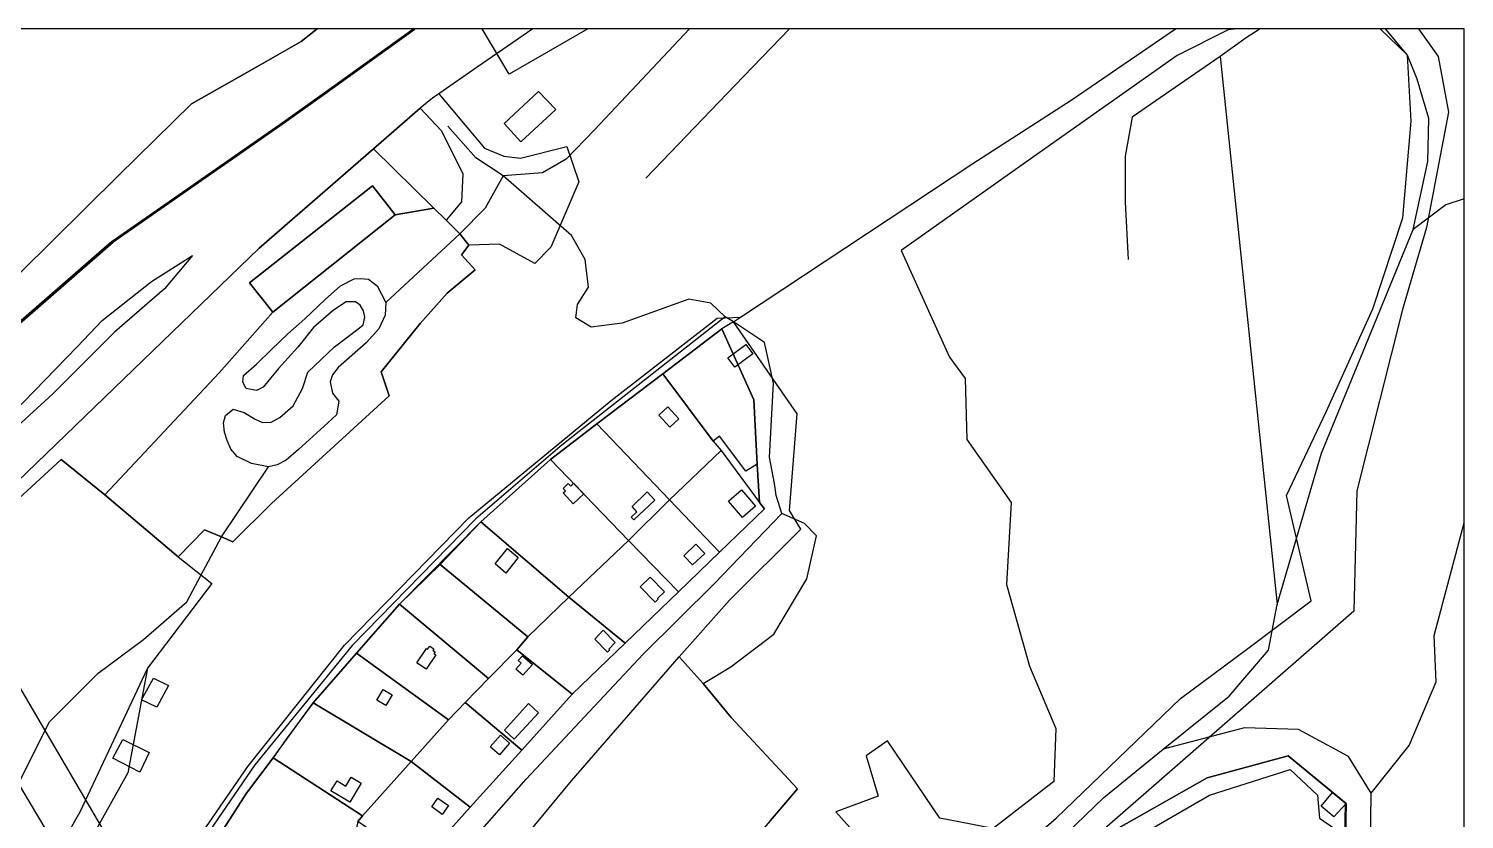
# Model space of a CAD drawing. Header units: millimetres. Extents: x 2635158 to 2636580, y 5834609 to 5836244.
# Drawn here: x 2636179.1 to 2636575.4, y 5836016.4 to 5836234.6 of the extents above; entities that cross this region are included whole.
import ezdxf

# ---------------------------------------------------------------- set-up
doc = ezdxf.new("R2010")
doc.units = ezdxf.units.MM
for name, color, linetype in [('IRT_OpenStreetMap_Vector geometry_barrier_fence', 90, 'Continuous'), ('IRT_OpenStreetMap_Vector geometry_barrier_wall', 90, 'Continuous'), ('IRT_OpenStreetMap_Vector geometry_boundary_administrative', 100, 'Continuous'), ('IRT_OpenStreetMap_Vector geometry_building_commercial', 10, 'Continuous'), ('IRT_OpenStreetMap_Vector geometry_building_industrial', 10, 'Continuous'), ('IRT_OpenStreetMap_Vector geometry_building_shed', 10, 'Continuous'), ('IRT_OpenStreetMap_Vector geometry_building_yes', 10, 'Continuous'), ('IRT_OpenStreetMap_Vector geometry_highway_path', 220, 'Continuous'), ('IRT_OpenStreetMap_Vector geometry_highway_raceway', 220, 'Continuous'), ('IRT_OpenStreetMap_Vector geometry_highway_service', 220, 'Continuous'), ('IRT_OpenStreetMap_Vector geometry_highway_track', 220, 'Continuous'), ('IRT_OpenStreetMap_Vector geometry_highway_unclassified', 220, 'Continuous'), ('IRT_OpenStreetMap_Vector geometry_landuse_allotments', 60, 'Continuous'), ('IRT_OpenStreetMap_Vector geometry_landuse_commercial', 60, 'Continuous'), ('IRT_OpenStreetMap_Vector geometry_landuse_grass', 60, 'Continuous'), ('IRT_OpenStreetMap_Vector geometry_natural_cliff', 72, 'Continuous'), ('IRT_OpenStreetMap_Vector geometry_natural_grassland', 72, 'Continuous'), ('IRT_OpenStreetMap_Vector geometry_natural_scrub', 72, 'Continuous'), ('IRT_OpenStreetMap_Vector geometry_power_line', 154, 'Continuous'), ('IRT_OpenStreetMap_Vector geometry_power_minor_line', 154, 'Continuous'), ('IRT_OpenStreetMap_Vector geometry_unknown', 7, 'Continuous')]:
    doc.layers.add(name, color=color, linetype=linetype)
doc.layers.add('IRT_OpenStreetMap_Vector geometry_highway_footway', color=220, linetype='Continuous', lineweight=30)
doc.layers.add('IRT_OpenStreetMap_Vector geometry_waterway_river', color=130, linetype='Continuous', lineweight=60)

msp = doc.modelspace()

# ---------------------------------------------------------------- linework, layer by layer
msp.add_lwpolyline([(2635161.27, 5834613.55), (2636575.35, 5834613.55), (2636575.35, 5836234.65), (2635161.27, 5836234.65)], close=True)
at = {"layer": 'IRT_OpenStreetMap_Vector geometry_barrier_fence'}
for points in [[(2636227.62, 5836096.36), (2636232.31, 5836094.42), (2636235.47, 5836092.97), (2636246.12, 5836103.55), (2636278.66, 5836133.31), (2636276.38, 5836139.98), (2636287.17, 5836153.31), (2636294.59, 5836161.63), (2636302.36, 5836168.08), (2636298.63, 5836172.25), (2636300.64, 5836174.93), (2636298.13, 5836178.04), (2636294.34, 5836181.83), (2636290.92, 5836185.14), (2636274.33, 5836201.53)], [(2636227.62, 5836096.36), (2636220.35, 5836088.85), (2636200.17, 5836105.95), (2636231.67, 5836139.63), (2636246.51, 5836156.44)], [(2636319.8, 5835943.03), (2636280.88, 5835933.13), (2636265.6, 5835923.14), (2636247.07, 5835911.33), (2636241.98, 5835912.93), (2636234.19, 5835927.01), (2636224.4, 5835945.25), (2636215.35, 5835961.92), (2636209.27, 5835973.11), (2636220.61, 5835992.77), (2636232.13, 5836012.59), (2636239.28, 5836023.63), (2636246.57, 5836033.35), (2636257.68, 5836048.59), (2636269.64, 5836062.28), (2636281.45, 5836075.79), (2636303.95, 5836098.49), (2636323.14, 5836115.78), (2636335.95, 5836125.54), (2636354.17, 5836139.34), (2636370.44, 5836151.78)], [(2636370.44, 5836151.78), (2636379.25, 5836132.24), (2636380.22, 5836114.49), (2636380.8, 5836103.89), (2636382.17, 5836102.13), (2636369.75, 5836090.13), (2636358.48, 5836079.25), (2636343.72, 5836065), (2636329.15, 5836050.93), (2636315.21, 5836035.48), (2636300.99, 5836019.74), (2636286.94, 5836004.05), (2636275.81, 5835986.24), (2636273.72, 5835981.32), (2636279.17, 5835977.94), (2636291.46, 5835968.27), (2636305.85, 5835958.22), (2636319.8, 5835943.03)]]:
    msp.add_lwpolyline(points, dxfattribs=at)
at = {"layer": 'IRT_OpenStreetMap_Vector geometry_barrier_wall'}
for points in [[(2636477.25, 5835797.47), (2636480.98, 5835794.3), (2636548.99, 5835874.64), (2636543.49, 5835907.22), (2636540.62, 5835909.94), (2636540.91, 5835932.67), (2636542.73, 5836020.79), (2636526.73, 5836033.94), (2636504.36, 5836027.83), (2636469.64, 5836008.21), (2636454.33, 5835989.85), (2636450.93, 5835985.76), (2636435.47, 5835967.21), (2636420.56, 5835949.32), (2636414.25, 5835954.6), (2636389.95, 5835925.49), (2636363.49, 5835893.79), (2636364.79, 5835892.71), (2636363.3, 5835889.47), (2636363.12, 5835886.05), (2636363.98, 5835883.34), (2636365.93, 5835880.68), (2636364.89, 5835879.54), (2636408.02, 5835841.98)], [(2636469.64, 5836008.21), (2636504.36, 5836027.83), (2636526.73, 5836033.94), (2636542.47, 5836021.01), (2636540.91, 5835932.67)]]:
    msp.add_lwpolyline(points, dxfattribs=at)
at = {"layer": 'IRT_OpenStreetMap_Vector geometry_boundary_administrative'}
msp.add_lwpolyline([(2636333.45, 5836234.65), (2636311.76, 5836222.12), (2636304.26, 5836234.65)], dxfattribs=at)
at = {"layer": 'IRT_OpenStreetMap_Vector geometry_building_commercial'}
msp.add_lwpolyline([(2636240.12, 5836164.49), (2636274.03, 5836191.28), (2636280.28, 5836183.31), (2636246.51, 5836156.44), (2636240.12, 5836164.49)], dxfattribs=at)
at = {"layer": 'IRT_OpenStreetMap_Vector geometry_building_industrial'}
msp.add_lwpolyline([(2636319.8, 5836217.35), (2636324.58, 5836212.32), (2636314.95, 5836203.38), (2636310.32, 5836208.45), (2636319.8, 5836217.35)], dxfattribs=at)
at = {"layer": 'IRT_OpenStreetMap_Vector geometry_building_shed'}
msp.add_lwpolyline([(2636379, 5836144.87), (2636374.05, 5836141.18), (2636372.06, 5836143.8), (2636377.05, 5836147.48), (2636379, 5836144.87)], dxfattribs=at)
at = {"layer": 'IRT_OpenStreetMap_Vector geometry_building_yes'}
for points in [[(2636353.03, 5836127.95), (2636355.53, 5836130.27), (2636358.59, 5836126.97), (2636356.08, 5836124.63), (2636353.03, 5836127.95)], [(2636329.54, 5836109.17), (2636332.37, 5836106.23), (2636329.43, 5836103.51), (2636326.66, 5836106.5), (2636327.29, 5836107.08), (2636326.63, 5836107.78), (2636328.07, 5836109.13), (2636328.73, 5836108.42), (2636329.54, 5836109.17)], [(2636372.25, 5836104.2), (2636375.85, 5836107.37), (2636379.76, 5836102.9), (2636376.17, 5836099.71), (2636372.25, 5836104.2)], [(2636345.67, 5836102.73), (2636349.81, 5836106.81), (2636351.91, 5836104.47), (2636346.15, 5836099.1), (2636345.43, 5836099.86), (2636346.96, 5836101.32), (2636345.67, 5836102.73)], [(2636359.95, 5836089.13), (2636363.25, 5836092.33), (2636365.75, 5836089.79), (2636362.37, 5836086.63), (2636359.95, 5836089.13)], [(2636307.85, 5836086.97), (2636311.29, 5836091.17), (2636314.27, 5836088.72), (2636310.8, 5836084.4), (2636307.85, 5836086.97)], [(2636347.86, 5836080.56), (2636350.63, 5836083.25), (2636354.58, 5836079.22), (2636352.67, 5836077.35), (2636352.86, 5836077.16), (2636352.01, 5836076.32), (2636347.86, 5836080.56)], [(2636335.37, 5836066.11), (2636337.71, 5836068.61), (2636341.04, 5836065.21), (2636339.27, 5836063.42), (2636339.52, 5836063.17), (2636338.9, 5836062.55), (2636335.37, 5836066.11)], [(2636290.69, 5836063.11), (2636291.32, 5836062.68), (2636290.98, 5836062.18), (2636291.48, 5836061.81), (2636288.84, 5836057.88), (2636286.29, 5836059.58), (2636288.94, 5836063.53), (2636289.22, 5836063.36), (2636289.81, 5836064.26), (2636290.95, 5836063.49), (2636290.69, 5836063.11)], [(2636314.22, 5836060.22), (2636315.45, 5836061.57), (2636318.14, 5836059.18), (2636315.49, 5836056.17), (2636313.59, 5836057.89), (2636315.06, 5836059.48), (2636314.22, 5836060.22)], [(2636213.55, 5836055.38), (2636217.71, 5836053.32), (2636214.5, 5836047.37), (2636210.27, 5836049.4), (2636213.55, 5836055.38)], [(2636279.46, 5836050.76), (2636277.7, 5836047.81), (2636275.21, 5836049.35), (2636276.98, 5836052.25), (2636279.46, 5836050.76)], [(2636310.41, 5836041.04), (2636317.08, 5836048.35), (2636319.82, 5836045.85), (2636313.15, 5836038.55), (2636310.41, 5836041.04)], [(2636212.38, 5836034.87), (2636209.79, 5836029.43), (2636202.35, 5836033.3), (2636205.14, 5836038.44), (2636212.38, 5836034.87)], [(2636311.86, 5836037.4), (2636309.12, 5836034.22), (2636306.51, 5836036.47), (2636309.31, 5836039.64), (2636311.86, 5836037.4)], [(2636270.89, 5836026.4), (2636267.76, 5836021.18), (2636262.54, 5836024.27), (2636264.25, 5836027.06), (2636266.69, 5836025.57), (2636268.16, 5836028.04), (2636270.89, 5836026.4)], [(2636292.07, 5836022.25), (2636295.04, 5836020.19), (2636293.29, 5836017.76), (2636290.38, 5836019.88), (2636292.07, 5836022.25)], [(2636538.94, 5836023.78), (2636542.73, 5836020.79), (2636539.34, 5836017.06), (2636535.81, 5836020.03), (2636538.94, 5836023.78)]]:
    msp.add_lwpolyline(points, dxfattribs=at)
at = {"layer": 'IRT_OpenStreetMap_Vector geometry_highway_footway'}
msp.add_lwpolyline([(2636475.57, 5836006.09), (2636504.99, 5836023.04), (2636527.26, 5836030.2), (2636534.81, 5836023.04), (2636535.43, 5836016.77), (2636539.27, 5836014.11), (2636536.92, 5835923.11)], dxfattribs=at)
at = {"layer": 'IRT_OpenStreetMap_Vector geometry_highway_path'}
for points in [[(2636371.37, 5836155.14), (2636367.42, 5836158.88), (2636361.3, 5836159.99), (2636342.89, 5836153.34), (2636334.35, 5836152.25), (2636330.17, 5836154.88), (2636330.57, 5836158.52), (2636333.66, 5836163.3), (2636332.73, 5836170.95), (2636328.93, 5836177.59), (2636310.07, 5836194.06)], [(2636575.35, 5836187.7), (2636570.25, 5836186.08), (2636561.21, 5836179.23)], [(2636386.99, 5836100.79), (2636385.41, 5836105.84), (2636385.28, 5836107.21), (2636384.94, 5836109.1), (2636383.64, 5836116.41), (2636384.73, 5836136.77), (2636382.17, 5836147.99), (2636373.67, 5836153.78), (2636371.37, 5836155.14)], [(2636564.24, 5835690.21), (2636565.3, 5835721.65), (2636561.6, 5835747.41), (2636557.77, 5835779.35), (2636553.38, 5835795.85), (2636542.61, 5835813.64), (2636542.49, 5835829.59), (2636546.44, 5835855.26), (2636552.65, 5835879.67), (2636548.21, 5835901.33), (2636548.33, 5835920.1), (2636549.61, 5836023.66), (2636560.11, 5836036.77), (2636567.55, 5836054.33), (2636567.06, 5836067.12), (2636575.35, 5836098.28)], [(2636549.61, 5836023.66), (2636543.38, 5836033.76), (2636529.6, 5836041.22), (2636514.72, 5836041.69), (2636492.26, 5836035.76)]]:
    msp.add_lwpolyline(points, dxfattribs=at)
at = {"layer": 'IRT_OpenStreetMap_Vector geometry_highway_raceway'}
for points in [[(2636280.28, 5836183.31), (2636290.92, 5836185.14), (2636294.34, 5836181.83), (2636298.13, 5836178.04), (2636300.64, 5836174.93), (2636298.63, 5836172.25), (2636302.36, 5836168.08), (2636294.59, 5836161.63), (2636287.17, 5836153.31), (2636276.38, 5836139.98), (2636278.66, 5836133.31), (2636246.12, 5836103.55), (2636235.47, 5836092.97), (2636232.31, 5836094.42), (2636227.62, 5836096.36), (2636220.35, 5836088.85), (2636200.17, 5836105.95), (2636231.67, 5836139.63), (2636246.51, 5836156.44), (2636280.28, 5836183.31)], [(2636236.69, 5836116.58), (2636234.97, 5836118.56), (2636233.89, 5836120.97), (2636233.2, 5836123.32), (2636232.92, 5836125.84), (2636233.46, 5836127.93), (2636235.54, 5836129.59), (2636238.62, 5836128.71), (2636241.61, 5836126.85), (2636243.71, 5836125.97), (2636246.05, 5836126.04), (2636248.42, 5836127.31), (2636252.09, 5836130.53), (2636254.66, 5836135.3), (2636256.22, 5836139.88), (2636263.54, 5836146.85), (2636270.02, 5836151.76), (2636271.47, 5836152.87), (2636271.9, 5836155.04), (2636271.54, 5836156.82), (2636270.65, 5836158.36), (2636269.29, 5836159.24), (2636266.77, 5836159.29), (2636263.3, 5836156.95), (2636257.77, 5836152.18), (2636253.4, 5836146.74), (2636248.07, 5836140.86), (2636243.83, 5836135.72), (2636242.05, 5836134.83), (2636239.18, 5836135.31), (2636238.23, 5836137.1), (2636238.45, 5836138.88), (2636242.02, 5836142.07), (2636246.11, 5836146.13), (2636250.68, 5836150.4), (2636255.31, 5836154.54), (2636260.98, 5836159.89), (2636265.22, 5836163.68), (2636268.98, 5836165.57), (2636270.7, 5836165.73), (2636272.91, 5836165.52), (2636275.31, 5836163.7), (2636277.67, 5836159.04), (2636277.49, 5836155.61), (2636275.74, 5836151.83), (2636272.31, 5836147.98), (2636264.56, 5836141.12), (2636262.94, 5836139.09), (2636262.38, 5836137.18), (2636262.96, 5836134.06), (2636264.74, 5836131.88), (2636264.11, 5836128.03), (2636261.67, 5836125.89), (2636253.62, 5836118.46), (2636250.16, 5836115.54), (2636247.75, 5836114.29), (2636245.32, 5836113.69), (2636240.64, 5836114.59), (2636236.69, 5836116.58)], [(2636358.68, 5836061.29), (2636365.27, 5836053.87), (2636373.05, 5836044.54), (2636391.35, 5836024.79), (2636383.74, 5836016.01), (2636376.01, 5836007.09), (2636346.55, 5835971.1), (2636358.11, 5835961.51), (2636355.25, 5835957.59), (2636351.61, 5835954.86), (2636348.29, 5835952.75), (2636339.49, 5835960.38), (2636338.36, 5835960.61), (2636337.41, 5835960.12), (2636329.61, 5835950.42), (2636295.08, 5835986.12), (2636328.94, 5836027.02), (2636358.68, 5836061.29)]]:
    msp.add_lwpolyline(points, dxfattribs=at)
at = {"layer": 'IRT_OpenStreetMap_Vector geometry_highway_service'}
for points in [[(2636310.07, 5836194.06), (2636305.1, 5836185.12), (2636298.13, 5836178.04), (2636277.67, 5836159.04)], [(2636371.37, 5836155.14), (2636327.17, 5836120.39), (2636325.75, 5836119.28), (2636302.55, 5836099.33), (2636268.41, 5836064.44), (2636241.51, 5836031.45), (2636203.89, 5835976.57), (2636242.46, 5835907.28), (2636244.76, 5835903.17)], [(2636098.87, 5835967.83), (2636111.97, 5835957.47), (2636163.71, 5836004.91), (2636169.57, 5836013.1), (2636184.91, 5836043.33), (2636198.3, 5836056.77), (2636210.86, 5836066.01), (2636222.77, 5836076.47), (2636225.91, 5836082.35), (2636232.31, 5836094.42), (2636245.32, 5836113.69)], [(2636356.32, 5835899.8), (2636362.32, 5835910.21), (2636417.79, 5835959.72), (2636430.72, 5835971.65), (2636445.74, 5835984.88), (2636450.94, 5835992.13), (2636465.57, 5836012.5), (2636475.85, 5836022.47), (2636492.26, 5836035.76)]]:
    msp.add_lwpolyline(points, dxfattribs=at)
at = {"layer": 'IRT_OpenStreetMap_Vector geometry_highway_track'}
for points in [[(2636492.26, 5836035.76), (2636510.42, 5836050.45), (2636521.33, 5836063.11), (2636523.68, 5836075.72), (2636535.99, 5836117.46), (2636561.21, 5836179.23), (2636565.28, 5836198.04), (2636565.61, 5836209.91), (2636562.32, 5836220.71), (2636559.65, 5836227.36), (2636553.59, 5836234.65)], [(2636519.04, 5836234.65), (2636515.14, 5836232.12), (2636507.95, 5836226.99), (2636523.68, 5836075.72)], [(2636507.95, 5836226.99), (2636494.05, 5836217.39), (2636483.7, 5836210.22), (2636481.72, 5836199.44), (2636481.79, 5836186.76), (2636482.57, 5836170.96)], [(2636333.57, 5835923.88), (2636326.91, 5835935.87), (2636315.38, 5835954.68), (2636289.64, 5835976.21), (2636287.4, 5835982.5), (2636286.96, 5835988.17), (2636290.69, 5835998.23), (2636316.4, 5836027.5), (2636348.77, 5836062.02), (2636368.29, 5836081.39), (2636386.99, 5836100.79)], [(2636365.27, 5836053.87), (2636372.91, 5836058.47), (2636384.76, 5836067.52), (2636393.91, 5836082.77), (2636396.61, 5836094.66), (2636393.27, 5836098.04), (2636386.99, 5836100.79)]]:
    msp.add_lwpolyline(points, dxfattribs=at)
at = {"layer": 'IRT_OpenStreetMap_Vector geometry_highway_unclassified'}
for points in [[(2636361.54, 5836234.65), (2636335.27, 5836206.76), (2636327.52, 5836198.62), (2636320.94, 5836194.83), (2636310.07, 5836194.06)], [(2636310.07, 5836194.06), (2636302.51, 5836198.97), (2636294.81, 5836207.79)]]:
    msp.add_lwpolyline(points, dxfattribs=at)
at = {"layer": 'IRT_OpenStreetMap_Vector geometry_landuse_allotments'}
msp.add_lwpolyline([(2636286.94, 5836004.05), (2636300.99, 5836019.74), (2636315.21, 5836035.48), (2636329.15, 5836050.93), (2636343.72, 5836065), (2636358.48, 5836079.25), (2636369.75, 5836090.13), (2636382.17, 5836102.13), (2636380.8, 5836103.89), (2636380.22, 5836114.49), (2636379.25, 5836132.24), (2636370.44, 5836151.78), (2636354.17, 5836139.34), (2636335.95, 5836125.54), (2636323.14, 5836115.78), (2636303.95, 5836098.49), (2636281.45, 5836075.79), (2636269.64, 5836062.28), (2636257.68, 5836048.59), (2636250.18, 5836038.52), (2636246.57, 5836033.35), (2636239.28, 5836023.63), (2636232.13, 5836012.59)], dxfattribs=at)
at = {"layer": 'IRT_OpenStreetMap_Vector geometry_landuse_commercial'}
msp.add_lwpolyline([(2636128.69, 5836061.09), (2636188.08, 5836115.75), (2636200.17, 5836105.95), (2636220.35, 5836088.85), (2636229.7, 5836081.49), (2636211.96, 5836058.14), (2636193.26, 5836018.35), (2636169.8, 5835977.22)], dxfattribs=at)
at = {"layer": 'IRT_OpenStreetMap_Vector geometry_landuse_grass'}
for points in [[(2636373.67, 5836153.78), (2636370.44, 5836151.78), (2636379.25, 5836132.24), (2636380.22, 5836114.49), (2636380.8, 5836103.89), (2636382.17, 5836102.13), (2636369.75, 5836090.13), (2636358.48, 5836079.25), (2636343.72, 5836065), (2636329.15, 5836050.93), (2636315.21, 5836035.48), (2636300.99, 5836019.74), (2636286.94, 5836004.05)], [(2636295.08, 5835986.12), (2636328.94, 5836027.02), (2636358.68, 5836061.29), (2636372.57, 5836076.89), (2636392.26, 5836096.51), (2636389.08, 5836101.63), (2636391.21, 5836128.37), (2636373.67, 5836153.78)]]:
    msp.add_lwpolyline(points, dxfattribs=at)
at = {"layer": 'IRT_OpenStreetMap_Vector geometry_natural_cliff'}
msp.add_lwpolyline([(2636389.09, 5836234.65), (2636376.42, 5836221.46), (2636349.45, 5836193.38)], dxfattribs=at)
at = {"layer": 'IRT_OpenStreetMap_Vector geometry_natural_grassland'}
for points in [[(2636373.67, 5836153.78), (2636375.6, 5836155.06), (2636439.74, 5836197.46), (2636466.81, 5836214.97), (2636495.63, 5836234.65)], [(2636562.76, 5836234.65), (2636568.12, 5836226.97), (2636570.98, 5836211.58), (2636564.95, 5836179.8), (2636558.29, 5836157.18), (2636545.72, 5836107.1), (2636544.85, 5836073.83), (2636495.45, 5836030.73), (2636469.64, 5836008.21)], [(2636383.74, 5836016.01), (2636391.35, 5836024.79), (2636373.05, 5836044.54), (2636365.27, 5836053.87), (2636358.68, 5836061.29), (2636372.57, 5836076.89), (2636392.26, 5836096.51), (2636389.08, 5836101.63), (2636391.21, 5836128.37), (2636373.67, 5836153.78)]]:
    msp.add_lwpolyline(points, dxfattribs=at)
at = {"layer": 'IRT_OpenStreetMap_Vector geometry_natural_scrub'}
for points in [[(2636512.65, 5836234.65), (2636510.14, 5836234.38), (2636496.08, 5836227.27), (2636458, 5836200.35), (2636419.92, 5836173.43)], [(2636434.86, 5835992.82), (2636462.69, 5836016.75), (2636497.07, 5836049.76), (2636515.28, 5836063.31), (2636533.11, 5836076.71), (2636526.24, 5836105.78), (2636537.23, 5836128.91), (2636550.07, 5836157.31), (2636558.4, 5836182.46), (2636560.69, 5836209.1), (2636559.65, 5836227.36), (2636552.18, 5836234.65)], [(2636167.82, 5836101.86), (2636242.72, 5836174.08), (2636274.33, 5836201.53), (2636287.18, 5836212.69), (2636293.03, 5836206.46), (2636298.91, 5836194.58), (2636298.6, 5836186.86), (2636294.34, 5836181.83), (2636290.92, 5836185.14), (2636280.28, 5836183.31), (2636274.03, 5836191.28), (2636240.12, 5836164.49), (2636246.51, 5836156.44), (2636231.67, 5836139.63), (2636200.17, 5836105.95), (2636188.08, 5836115.75), (2636128.69, 5836061.09)], [(2636161.56, 5836116.3), (2636174.83, 5836128.6), (2636192.5, 5836146.81), (2636199.41, 5836154.09), (2636213.06, 5836164.87), (2636224.39, 5836172.05), (2636216.59, 5836162.89), (2636202.84, 5836150.92), (2636185.83, 5836133.89), (2636168.35, 5836117.94), (2636160.91, 5836109.99), (2636154.09, 5836102.87), (2636151.74, 5836102.25), (2636150.62, 5836104.2), (2636152.21, 5836106.72), (2636161.56, 5836116.3)], [(2636419.92, 5836173.43), (2636433.29, 5836143.95), (2636437.57, 5836138.1), (2636438.03, 5836121.22), (2636450.26, 5836103.83), (2636448.98, 5836081.22), (2636455.35, 5836058.69), (2636462.62, 5836041.5), (2636462.04, 5836026.83), (2636445.36, 5836013.92), (2636430.63, 5836016.7), (2636416.18, 5836038.07), (2636410.23, 5836033.97), (2636413.61, 5836022.78), (2636401.87, 5836018.5), (2636410.38, 5836009.04)]]:
    msp.add_lwpolyline(points, dxfattribs=at)
at = {"layer": 'IRT_OpenStreetMap_Vector geometry_power_line'}
msp.add_lwpolyline([(2636074.07, 5836234.65), (2636081.56, 5836215.07), (2636206.91, 5836001.17), (2636278.13, 5835927.44), (2636229.7, 5835882.17), (2636166.84, 5835866.29)], dxfattribs=at)
at = {"layer": 'IRT_OpenStreetMap_Vector geometry_power_minor_line'}
msp.add_lwpolyline([(2636366.34, 5835860.4), (2636278.13, 5835927.44), (2636199.48, 5835987.43), (2636068.97, 5836206.62), (2636058.74, 5836234.65)], dxfattribs=at)
at = {"layer": 'IRT_OpenStreetMap_Vector geometry_unknown'}
for points in [[(2636258.74, 5836234.65), (2636254.36, 5836231.15), (2636242.06, 5836224.15), (2636224.06, 5836213.92), (2636203.94, 5836194.14), (2636167.61, 5836158.28), (2636130.49, 5836120.78), (2636058.36, 5836041.41), (2636030.74, 5836007.98), (2636000.48, 5835973.05), (2635947.36, 5835916.85), (2635916.43, 5835886.79), (2635908.69, 5835876.45), (2635899.63, 5835862.24), (2635892.87, 5835852.5), (2635884.24, 5835838.43)], [(2635884.24, 5835838.43), (2635892.87, 5835852.5), (2635899.63, 5835862.24), (2635908.69, 5835876.45), (2635916.43, 5835886.79), (2635947.36, 5835916.85), (2636000.48, 5835973.05), (2636030.74, 5836007.98), (2636058.36, 5836041.41), (2636130.49, 5836120.78), (2636167.61, 5836158.28), (2636203.94, 5836194.14), (2636224.06, 5836213.92), (2636242.06, 5836224.15), (2636254.36, 5836231.15), (2636258.74, 5836234.65)], [(2636318.24, 5836234.65), (2636302.94, 5836224.03), (2636292.32, 5836216.65), (2636290.6, 5836215.45), (2636287.18, 5836212.69), (2636274.33, 5836201.53), (2636242.72, 5836174.08), (2636167.82, 5836101.86), (2636121.35, 5836059.26), (2636068.64, 5836004.95), (2636031.15, 5835968.31), (2636000.12, 5835937.56), (2635980.58, 5835915.14), (2635936.41, 5835873.97), (2635915.23, 5835846.82), (2635908.36, 5835833.14), (2635902.85, 5835819.49), (2635898.3, 5835806.75), (2635894.99, 5835793.13), (2635893.03, 5835775.26), (2635893.67, 5835743.44), (2635893.71, 5835719.68)], [(2636318.24, 5836234.65), (2636302.94, 5836224.03), (2636292.32, 5836216.65), (2636304.9, 5836201.71), (2636310.3, 5836199.45), (2636314.86, 5836198.91), (2636327.65, 5836202.12), (2636330.98, 5836192.37), (2636323.26, 5836174.35), (2636318.83, 5836169.81), (2636309.12, 5836175.19), (2636300.64, 5836174.93), (2636298.63, 5836172.25), (2636302.36, 5836168.08), (2636294.59, 5836161.63), (2636287.17, 5836153.31), (2636276.38, 5836139.98), (2636278.66, 5836133.31), (2636246.12, 5836103.55), (2636235.47, 5836092.97), (2636232.31, 5836094.42), (2636227.62, 5836096.36), (2636220.35, 5836088.85), (2636229.7, 5836081.49), (2636211.96, 5836058.14), (2636206.54, 5836029.23), (2636191.55, 5836002.54)], [(2636211.72, 5835990.5), (2636239.64, 5836031.03), (2636266.27, 5836064.48), (2636300.65, 5836099.63), (2636339.93, 5836132), (2636369.17, 5836154.72), (2636375.6, 5836155.06), (2636439.74, 5836197.46), (2636466.81, 5836214.97), (2636495.63, 5836234.65)], [(2636562.76, 5836234.65), (2636568.12, 5836226.97), (2636570.98, 5836211.58), (2636564.95, 5836179.8), (2636558.29, 5836157.18), (2636545.72, 5836107.1), (2636544.85, 5836073.83), (2636495.45, 5836030.73), (2636469.64, 5836008.21), (2636504.36, 5836027.83), (2636526.73, 5836033.94), (2636542.73, 5836020.79), (2636540.91, 5835932.67), (2636540.62, 5835909.94), (2636543.49, 5835907.22), (2636548.99, 5835874.64), (2636545.89, 5835830.56), (2636571.22, 5835790.06), (2636569.18, 5835752.98), (2636575.04, 5835712.98), (2636569.79, 5835702.81), (2636575.35, 5835695.15)], [(2636354.17, 5836139.34), (2636370.44, 5836151.78), (2636379.25, 5836132.24), (2636380.22, 5836114.49), (2636377.08, 5836112.48), (2636369.75, 5836122.21), (2636368.07, 5836120.84), (2636354.17, 5836139.34)], [(2636335.95, 5836125.54), (2636354.17, 5836139.34), (2636368.07, 5836120.84), (2636370.26, 5836118.22), (2636355.96, 5836104.6), (2636335.95, 5836125.54)], [(2636323.14, 5836115.78), (2636335.95, 5836125.54), (2636355.96, 5836104.6), (2636344.7, 5836093.35), (2636323.14, 5836115.78)], [(2636303.95, 5836098.49), (2636323.14, 5836115.78), (2636344.7, 5836093.35), (2636328.24, 5836077.77), (2636303.95, 5836098.49)], [(2636355.96, 5836104.6), (2636370.26, 5836118.22), (2636380.8, 5836103.89), (2636382.17, 5836102.13), (2636369.75, 5836090.13), (2636355.96, 5836104.6)], [(2636344.7, 5836093.35), (2636355.96, 5836104.6), (2636369.75, 5836090.13), (2636358.48, 5836079.25), (2636344.7, 5836093.35)], [(2636292.68, 5836086.75), (2636303.95, 5836098.49), (2636328.24, 5836077.77), (2636316.91, 5836066.78), (2636292.68, 5836086.75)], [(2636328.24, 5836077.77), (2636344.7, 5836093.35), (2636358.48, 5836079.25), (2636343.72, 5836065), (2636328.24, 5836077.77)], [(2636281.45, 5836075.79), (2636292.68, 5836086.75), (2636316.91, 5836066.78), (2636313.82, 5836063.24), (2636306.06, 5836055.33), (2636281.45, 5836075.79)], [(2636269.64, 5836062.28), (2636281.45, 5836075.79), (2636306.06, 5836055.33), (2636299.61, 5836048.65), (2636294.99, 5836043.87), (2636269.64, 5836062.28)], [(2636313.82, 5836063.24), (2636316.91, 5836066.78), (2636328.24, 5836077.77), (2636343.72, 5836065), (2636329.15, 5836050.93), (2636313.82, 5836063.24)], [(2636269.64, 5836062.28), (2636294.99, 5836043.87), (2636284.68, 5836032.36), (2636257.68, 5836048.59), (2636269.64, 5836062.28)], [(2636313.82, 5836063.24), (2636329.15, 5836050.93), (2636315.21, 5836035.48), (2636299.61, 5836048.65), (2636306.06, 5836055.33), (2636313.82, 5836063.24)], [(2636246.57, 5836033.35), (2636257.68, 5836048.59), (2636284.68, 5836032.36), (2636271.24, 5836017.42), (2636246.57, 5836033.35)], [(2636284.68, 5836032.36), (2636294.99, 5836043.87), (2636299.61, 5836048.65), (2636315.21, 5836035.48), (2636300.99, 5836019.74), (2636284.68, 5836032.36)], [(2636246.57, 5836033.35), (2636271.24, 5836017.42), (2636269.93, 5836015.79), (2636267.97, 5836006.3), (2636256.36, 5836011.32), (2636249.04, 5836000.79), (2636232.13, 5836012.59), (2636239.28, 5836023.63), (2636246.57, 5836033.35)], [(2636284.68, 5836032.36), (2636300.99, 5836019.74), (2636286.94, 5836004.05), (2636269.93, 5836015.79), (2636271.24, 5836017.42), (2636284.68, 5836032.36)]]:
    msp.add_lwpolyline(points, dxfattribs=at)
at = {"layer": 'IRT_OpenStreetMap_Vector geometry_waterway_river'}
msp.add_lwpolyline([(2635883.57, 5835822.61), (2635902.02, 5835852.65), (2635919.56, 5835879.21), (2635953.75, 5835916.83), (2636031.34, 5835991.79), (2636060.22, 5836024.65), (2636102.75, 5836079.85), (2636156.33, 5836135.85), (2636202.28, 5836175.81), (2636249.56, 5836208.73), (2636261.44, 5836217.27), (2636285.62, 5836234.65)], dxfattribs=at)

doc.saveas('drawing.dxf')
